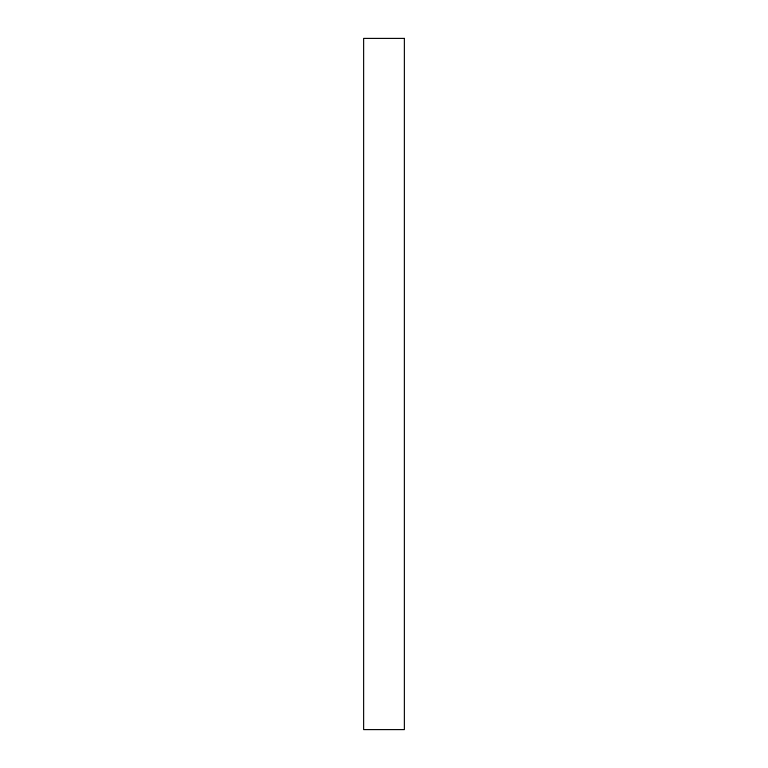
<?xml version="1.0" encoding="UTF-8"?>
<svg xmlns="http://www.w3.org/2000/svg" width="768" height="768" viewBox="0 0 768 768"><rect width="100%" height="100%" fill="white"/><g stroke="black" fill="none" stroke-linecap="round" stroke-linejoin="round"><path stroke-width="1.15" d="M404.371 38.4L363.629 38.4L363.629 729.6L404.371 729.6L404.371 38.4"/></g></svg>
